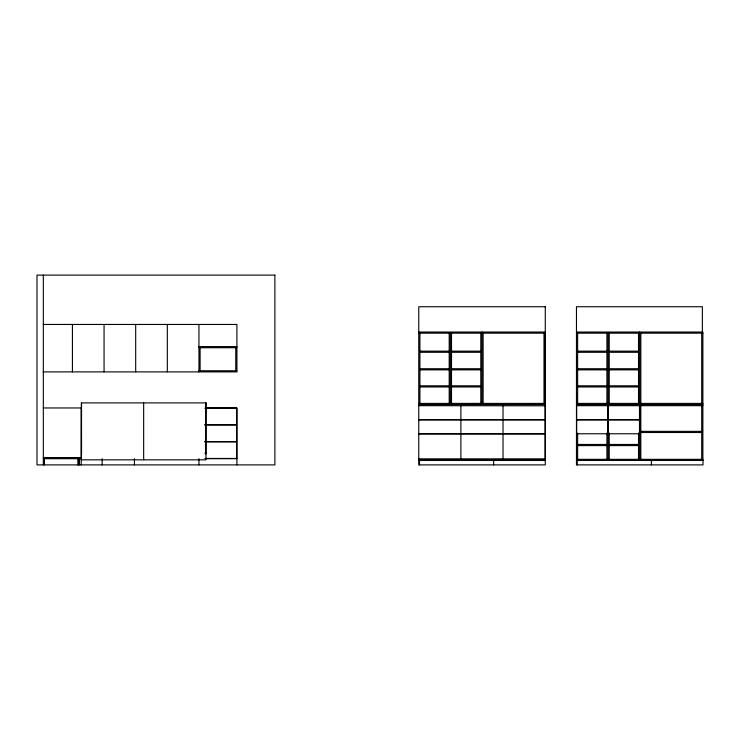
<?xml version="1.0" encoding="UTF-8"?>
<svg xmlns="http://www.w3.org/2000/svg" width="740" height="740" viewBox="0 0 740 740"><rect width="100%" height="100%" fill="white"/><g stroke="black" fill="none" stroke-linecap="round" stroke-linejoin="round"><path stroke-width="1.11" d="M43.327 324.453L236.911 324.453L236.911 371.896L43.059 371.896M418.757 332.038L545.158 332.038L545.158 459.327M576.469 332.038L702.87 332.038L702.87 459.327M418.757 333.176L545.158 333.176M576.469 333.176L702.87 333.176M198.958 346.588L236.911 346.588M198.958 347.735L236.911 347.735M449.199 351.149L420.107 351.149L420.107 352.286L449.199 352.286M480.796 351.149L451.705 351.149L451.705 352.286L480.796 352.286M606.911 351.149L577.82 351.149L577.82 352.286L606.911 352.286M638.518 351.149L609.418 351.149L609.418 352.286L638.518 352.286M419.913 368.733L449.199 368.733M451.511 368.733L480.796 368.733M577.635 368.733L606.911 368.733M609.233 368.733L638.518 368.733M419.913 369.871L449.199 369.871M451.511 369.871L480.796 369.871M577.635 369.871L606.911 369.871M609.233 369.871L638.518 369.871M198.958 370.759L236.911 370.759M419.913 385.818L449.199 385.818M451.511 385.818L480.796 385.818M577.635 385.818L606.911 385.818M609.233 385.818L638.518 385.818M419.913 386.955L449.199 386.955M451.511 386.955L480.796 386.955M577.635 386.955L606.911 386.955M609.233 386.955L638.518 386.955M418.757 403.402L545.158 403.402M576.469 403.402L702.87 403.402M418.757 404.539L545.158 404.539M576.469 404.539L702.87 404.539M418.757 405.677L545.158 405.807M576.469 405.677L702.87 405.677M43.327 407.962L81.289 407.962L81.224 464.896M205.859 407.962L236.911 407.962L236.911 464.896M204.841 408.147L236.726 408.147L236.726 424.658L204.841 424.658M418.757 419.728L545.158 419.728M576.663 419.728L607.882 419.728M608.262 419.728L639.48 419.728M418.757 419.848L545.158 419.848M576.663 419.848L607.882 419.848M608.262 419.848L639.48 419.848M204.841 425.038L236.726 425.038L236.726 441.549L204.841 441.549M640.812 431.365L701.714 431.365M640.812 432.502L701.714 432.502M418.757 433.769L545.158 433.769M418.757 433.899L545.158 433.899M204.841 441.928L236.726 441.928L236.726 458.439L204.841 458.439M577.635 444.463L606.911 444.463M609.233 444.463L638.518 444.463M577.635 445.6L606.911 445.6M609.233 445.6L638.518 445.6M204.841 453.13L205.979 453.13M43.327 457.561L81.289 457.561M43.327 458.698L81.289 458.698M205.859 458.698L236.911 458.698M418.757 459.078L545.158 459.078M418.757 459.327L545.278 459.327M576.469 459.327L703 459.327L703 464.896L576.469 464.896L576.469 306.739L702.371 306.739L702.371 332.131M418.757 460.465L545.278 460.465M576.469 460.465L703 460.465M701.714 333.176L701.714 403.402M701.714 405.677L701.714 459.327M651.376 460.465L651.376 464.896M640.831 333.176L640.831 403.402M640.812 405.677L640.812 459.327M639.674 332.038L639.674 459.327M639.48 405.807L639.48 433.769L608.262 433.769L608.262 405.807M638.518 333.176L638.518 403.402M638.518 433.076L638.518 459.327M609.233 333.176L609.233 403.402M609.233 433.076L609.233 459.327M608.077 333.176L608.077 459.327M607.882 405.807L607.882 433.769L576.663 433.769L576.663 405.807M606.911 333.176L606.911 403.402M606.911 433.076L606.911 459.327M577.635 333.176L577.635 403.402M577.635 433.076L577.635 459.327M577.228 460.465L577.228 464.896M544.002 333.176L544.002 403.402M503.024 404.539L503.024 459.078M493.663 460.465L493.663 464.896M483.118 333.176L483.118 403.402M481.953 332.038L481.953 403.402M480.796 333.176L480.796 403.402M473.776 403.402L473.776 404.539M460.891 404.539L460.891 459.078M451.511 333.176L451.511 403.402M450.355 333.176L450.355 403.402M449.199 333.176L449.199 403.402M419.913 333.176L419.913 403.402M419.515 460.465L419.515 464.896M235.773 347.735L235.773 370.759M205.812 403.087L205.812 454.082M200.096 347.735L200.096 370.759M198.958 324.453L198.958 371.896M198.958 458.698L198.958 464.896M167.323 324.453L167.323 371.896M143.662 402.893L143.662 459.836M135.688 324.453L135.688 371.896M134.43 458.698L134.43 464.896M104.062 324.453L104.062 371.896M102.166 458.698L102.166 464.896M81.539 403.087L81.539 419.599M81.539 419.978L81.539 436.489M81.539 436.868L81.539 454.082M77.867 458.698L77.867 464.896M72.427 324.453L72.427 371.896M44.465 458.698L44.465 464.896M43.327 275.104L43.327 464.896M79.004 458.698L79.004 464.896L79.004 458.698M274.873 275.104L37 275.104L37 464.896L274.873 464.896L274.873 275.104M545.278 306.739L418.757 306.739L418.757 464.896L545.278 464.896L545.278 306.739M205.979 402.893L81.344 402.893L81.344 459.836L205.979 459.836L205.979 402.893"/></g></svg>
